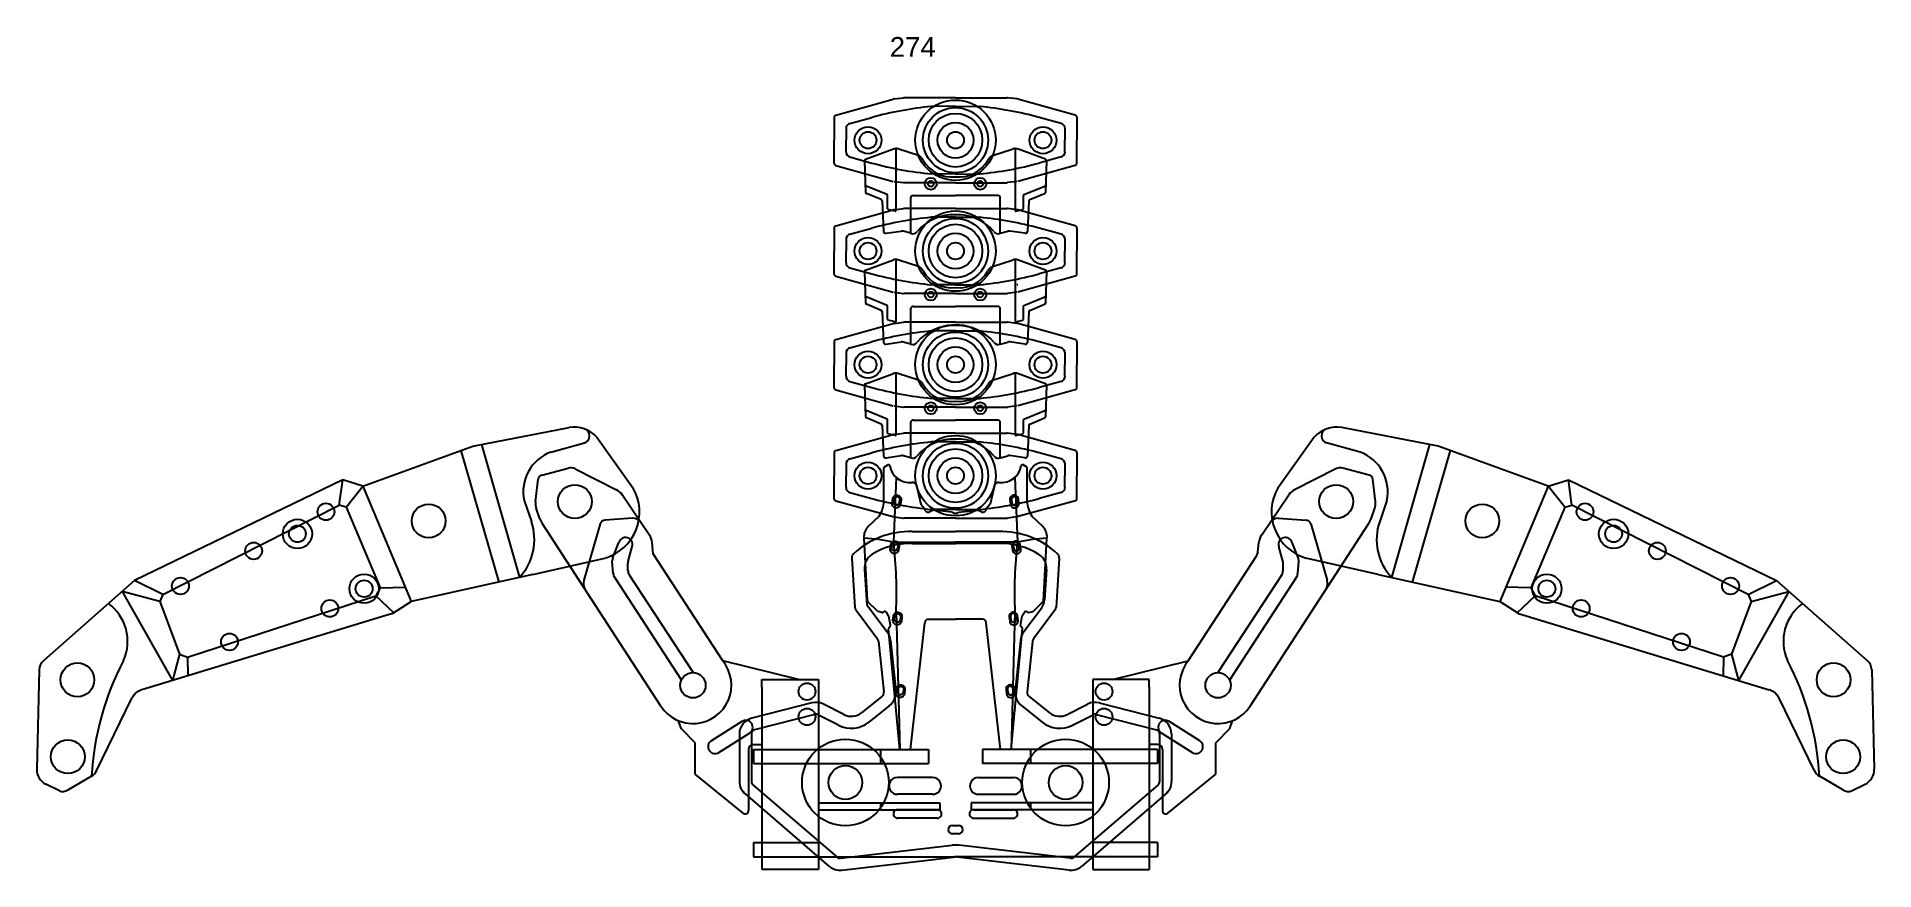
# Model space of a CAD drawing. Header units: inches. Extents: x -326 to 326, y -91 to 205.
import ezdxf

# ---------------------------------------------------------------- set-up
doc = ezdxf.new("R2010")
doc.units = ezdxf.units.IN
doc.header["$MEASUREMENT"] = 0
doc.layers.add('Addition', color=2, linetype='Continuous')
doc.styles.get("Standard").update_dxf_attribs({"font": 'ARIAL.TTF'})

msp = doc.modelspace()

# ---------------------------------------------------------------- linework, layer by layer
for p, q in [((-32.19, 161.89), (-22.24, 165.56)), ((-21.46, 165.71), (-21.46, 143.68)), ((-13.08, 163.08), (-20.68, 165.59)), ((12.59, 163.08), (20.19, 165.59)), ((20.97, 165.71), (20.97, 143.68)), ((31.71, 161.89), (21.75, 165.56)), ((-32.52, 161.41), (-32.14, 150.15)), ((32.04, 161.41), (31.66, 150.15)), ((-24.55, 149.37), (-31.97, 152.41)), ((24.07, 149.37), (31.48, 152.41)), ((-26.61, 147.61), (-31.9, 149.76)), ((-26.27, 147.15), (-25.76, 136.22)), ((-24.35, 144.33), (-24.35, 149.08)), ((-21.67, 143.52), (-24.18, 144.12)), ((-16.16, 135.64), (-16.16, 148.15)), ((-15.33, 149.01), (-0.24, 149.01)), ((14.84, 149.01), (-0.24, 149.01)), ((15.67, 135.64), (15.67, 148.15)), ((21.18, 143.52), (23.69, 144.12)), ((23.86, 144.33), (23.86, 149.08)), ((25.79, 147.15), (25.28, 136.22)), ((26.12, 147.61), (31.41, 149.76)), ((-24.9, 135.63), (-19.54, 136.37)), ((-16.16, 135.64), (-18.78, 136.34)), ((15.67, 135.64), (18.29, 136.34)), ((24.42, 135.63), (19.05, 136.37)), ((-32.19, 122.53), (-22.24, 126.21)), ((-21.46, 126.35), (-21.46, 104.32)), ((-13.08, 123.73), (-20.68, 126.24)), ((12.59, 123.73), (20.19, 126.24)), ((20.97, 126.35), (20.97, 104.32)), ((31.71, 122.53), (21.75, 126.21)), ((-32.52, 122.05), (-32.14, 110.79)), ((32.04, 122.05), (31.66, 110.79)), ((-24.55, 110.01), (-31.97, 113.05)), ((24.07, 110.01), (31.48, 113.05)), ((-26.61, 108.25), (-31.9, 110.4)), ((-26.27, 107.79), (-25.76, 96.87)), ((-24.35, 104.97), (-24.35, 109.72)), ((-21.67, 104.16), (-24.18, 104.76)), ((-16.16, 96.29), (-16.16, 108.79)), ((-15.33, 109.65), (-0.24, 109.65)), ((14.84, 109.65), (-0.24, 109.65)), ((15.67, 96.29), (15.67, 108.79)), ((21.18, 104.16), (23.69, 104.76)), ((23.86, 104.97), (23.86, 109.72)), ((25.79, 107.79), (25.28, 96.87)), ((26.12, 108.25), (31.41, 110.4)), ((-24.9, 96.27), (-19.54, 97.02)), ((-16.16, 96.29), (-18.78, 96.99)), ((15.67, 96.29), (18.29, 96.99)), ((24.42, 96.27), (19.05, 97.02)), ((-32.19, 82.17), (-22.24, 85.85)), ((-21.46, 85.99), (-21.46, 63.96)), ((-13.08, 83.37), (-20.68, 85.88)), ((12.59, 83.37), (20.19, 85.88)), ((20.97, 85.99), (20.97, 63.96)), ((31.71, 82.17), (21.75, 85.85)), ((-32.52, 81.69), (-32.14, 70.43)), ((32.04, 81.69), (31.66, 70.43)), ((-24.55, 69.65), (-31.97, 72.69)), ((24.07, 69.65), (31.48, 72.69)), ((-26.61, 67.89), (-31.9, 70.04)), ((-26.27, 67.43), (-25.76, 56.51)), ((-24.35, 64.62), (-24.35, 69.36)), ((-16.16, 55.93), (-16.16, 68.43)), ((-15.33, 69.29), (-0.24, 69.29)), ((14.84, 69.29), (-0.24, 69.29)), ((15.67, 55.93), (15.67, 68.43)), ((23.86, 64.62), (23.86, 69.36)), ((25.79, 67.43), (25.28, 56.51)), ((26.12, 67.89), (31.41, 70.04)), ((-21.67, 63.8), (-24.18, 64.4)), ((21.18, 63.8), (23.69, 64.4)), ((-147.17, 49.76), (-137.82, 52.24)), ((-25.67, 40.51), (-25.67, 52.34)), ((-25.44, 52.73), (-24.29, 53.4)), ((-24.9, 55.91), (-19.54, 56.66)), ((-16.16, 55.93), (-18.78, 56.63)), ((15.67, 55.93), (18.29, 56.63)), ((24.42, 55.91), (19.05, 56.66)), ((24.96, 52.73), (23.8, 53.4)), ((25.19, 40.51), (25.19, 52.34)), ((146.68, 49.76), (137.34, 52.24)), ((-149.34, 40.28), (-148.42, 48.26)), ((-135.23, 51.98), (-120.59, 44.52)), ((-21.33, 48.92), (-22.23, 25.93)), ((-14.24, 46.52), (-12.61, 39.46)), ((13.76, 46.52), (12.12, 39.46)), ((20.84, 48.92), (21.75, 25.93)), ((134.74, 51.98), (120.1, 44.52)), ((148.86, 40.28), (147.93, 48.26)), ((-108.96, 28.57), (-118.56, 42.75)), ((-12.61, 39.46), (-11.24, 37.88)), ((12.12, 39.46), (10.76, 37.88)), ((108.47, 28.57), (118.07, 42.75)), ((-147.8, 34.24), (-149.11, 37.97)), ((-114.75, 34.41), (-124.78, 33.77)), ((-31.24, 31.49), (-27.32, 35.18)), ((-1.37, 36.57), (-7.92, 37.26)), ((0.88, 36.57), (7.43, 37.26)), ((30.76, 31.49), (26.83, 35.18)), ((114.27, 34.41), (124.29, 33.77)), ((147.32, 34.24), (148.63, 37.97)), ((-104.87, -32.32), (-146.89, 32.38)), ((-126.36, 32.45), (-132.19, 12.4)), ((-31.52, 5.17), (-32.72, 27.39)), ((31.02, 4.94), (32.23, 27.39)), ((104.38, -32.32), (146.4, 32.38)), ((125.87, 32.45), (131.7, 12.4)), ((-121.89, 20.47), (-119.78, 25.77)), ((-116.49, 19.22), (-115.02, 24.42)), ((-107.58, 21.81), (-107.95, 25.8)), ((-82.85, -16.27), (-107.58, 21.81)), ((-22.23, 25.93), (-0.24, 25.93)), ((21.75, 25.93), (-0.24, 25.93)), ((82.36, -16.27), (106.69, 21.19)), ((107.16, 22.55), (107.47, 25.8)), ((116.01, 19.22), (114.54, 24.42)), ((121.4, 20.47), (119.29, 25.77)), ((-121.78, 14.85), (-122.1, 19.15)), ((-121.31, 13.44), (-97.58, -23.1)), ((-116.56, 15.92), (-116.6, 18.35)), ((-116.07, 14.33), (-93.43, -20.41)), ((115.59, 14.33), (92.95, -20.41)), ((120.82, 13.44), (97.09, -23.1)), ((116.07, 15.92), (116.12, 18.35)), ((121.3, 14.85), (121.61, 19.15)), ((-27.95, 1.46), (-31.35, 4.79)), ((-26.37, 1), (-27.68, 1.31)), ((-25.56, 1.28), (-25.96, 1.06)), ((-23.99, -0.18), (-24.8, 1.08)), ((-21.33, 1.2), (-19.97, -47.67)), ((20.84, 1.2), (19.48, -47.67)), ((23.45, -0.28), (24.6, 1.54)), ((24.6, 1.54), (25.67, 0.95)), ((25.67, 0.95), (27.35, 1.34)), ((27.35, 1.34), (31.02, 4.94)), ((-19.97, -47.67), (-23.98, -4.91)), ((-23.33, -3.5), (-23.91, -0.38)), ((-23.86, -4.5), (-23.44, -3.95)), ((-16.21, -47.67), (-11.14, -2.72)), ((-9.94, -1.4), (-0.24, -1.4)), ((9.45, -1.4), (-0.24, -1.4)), ((15.73, -47.67), (10.65, -2.72)), ((19.48, -47.67), (23.51, -4.68)), ((22.8, -3.75), (23.45, -0.28)), ((23.51, -4.68), (22.8, -3.75)), ((-55.93, -22.88), (-82.85, -16.27)), ((55.45, -22.88), (82.36, -16.27)), ((-68.96, -25.55), (-68.96, -22.88)), ((-68.96, -22.88), (-48.94, -22.88)), ((-68.96, -25.55), (-68.96, -90.28)), ((-48.94, -22.88), (-48.94, -25.55)), ((-48.94, -25.55), (-48.94, -90.28)), ((68.47, -22.88), (48.46, -22.88)), ((48.46, -22.88), (48.46, -25.55)), ((48.46, -25.55), (48.46, -90.28)), ((68.47, -25.55), (68.47, -22.88)), ((68.47, -25.55), (68.47, -90.28)), ((-97.69, -40.28), (-98.55, -37.51)), ((-86.95, -44.62), (-76.02, -37.7)), ((86.46, -44.62), (75.53, -37.7)), ((97.2, -40.28), (98.06, -37.51)), ((-92.69, -45.28), (-97.69, -40.28)), ((-92.69, -56.41), (-92.69, -45.28)), ((-84.3, -48.79), (-73.37, -41.87)), ((83.82, -48.79), (72.89, -41.87)), ((92.2, -45.28), (97.2, -40.28)), ((92.2, -56.41), (92.2, -45.28)), ((-73.71, -47.67), (-73.71, -69.39)), ((-71.93, -45.88), (-68.96, -45.88)), ((-71.93, -47.67), (-9.81, -47.67)), ((-71.93, -47.67), (-71.93, -52.73)), ((-68.96, -47.67), (-68.96, -47.67)), ((-26.9, -47.67), (-26.9, -52.73)), ((-9.81, -47.67), (-9.81, -52.73)), ((71.44, -47.67), (9.33, -47.67)), ((9.33, -47.67), (9.33, -52.73)), ((26.42, -47.67), (26.41, -52.73)), ((71.44, -45.88), (68.47, -45.88)), ((68.47, -47.67), (68.47, -47.67)), ((71.44, -47.67), (71.44, -52.73)), ((73.23, -47.67), (73.23, -69.39)), ((-75.65, -70.31), (-92.69, -56.41)), ((-71.93, -52.73), (-9.81, -52.73)), ((-8.37, -57.62), (-20.85, -57.62)), ((7.88, -57.62), (20.36, -57.62)), ((71.44, -52.73), (9.33, -52.73)), ((75.17, -70.31), (92.2, -56.41)), ((-8.48, -63.62), (-20.85, -63.62)), ((7.99, -63.62), (20.36, -63.62)), ((-48.94, -66.66), (-5.84, -66.66)), ((-48.94, -69.11), (-5.84, -69.11)), ((-26.88, -66.66), (-26.88, -69.08)), ((-20.85, -69.11), (-6.65, -69.11)), ((-20.85, -69.11), (-6.65, -69.11)), ((-6.65, -69.11), (-20.85, -69.11)), ((-5.84, -66.66), (-5.84, -69.11)), ((5.36, -66.66), (5.36, -69.11)), ((48.46, -66.66), (5.36, -66.66)), ((48.46, -69.11), (5.36, -69.11)), ((20.36, -69.11), (6.17, -69.11)), ((6.17, -69.11), (20.36, -69.11)), ((26.4, -66.66), (26.39, -69.08)), ((-6.7, -72.11), (-20.81, -72.11)), ((-1.34, -74.67), (0.86, -74.67)), ((0.86, -77.67), (-1.34, -77.67)), ((6.21, -72.11), (20.32, -72.11)), ((-71.93, -80.78), (-71.93, -85.83)), ((-71.93, -80.78), (-48.94, -80.78)), ((71.44, -80.78), (48.46, -80.78)), ((71.44, -80.78), (71.44, -85.83)), ((-71.93, -85.83), (-0.24, -85.83)), ((-48.94, -90.28), (-68.96, -90.28)), ((71.44, -85.83), (-0.24, -85.83)), ((48.46, -90.28), (68.47, -90.28))]:
    msp.add_line(p, q)
for centre, radius in [((-0.24, 168.68), 11.58), ((-0.24, 168.68), 11.58), ((-0.24, 168.68), 9.52), ((-0.24, 168.68), 9.52), ((-31.3, 168.68), 3), ((-0.24, 168.68), 6.35), ((-0.24, 168.68), 6.35), ((-0.24, 168.68), 3), ((30.81, 168.68), 3), ((-9.03, 153.21), 2.12), ((-9.03, 153.21), 1), ((8.54, 153.21), 2.12), ((8.54, 153.21), 1), ((-0.24, 129.32), 11.58), ((-0.24, 129.32), 11.58), ((-0.24, 129.32), 9.52), ((-0.24, 129.32), 9.52), ((-31.3, 129.32), 3), ((-0.24, 129.32), 6.35), ((-0.24, 129.32), 6.35), ((-0.24, 129.32), 3), ((30.81, 129.32), 3), ((-9.03, 113.86), 2.12), ((-9.03, 113.86), 1), ((8.54, 113.86), 2.12), ((8.54, 113.86), 1), ((-0.24, 88.96), 11.58), ((-0.24, 88.96), 11.58), ((-0.24, 88.96), 9.52), ((-0.24, 88.96), 9.52), ((-31.3, 88.96), 3), ((-0.24, 88.96), 6.35), ((-0.24, 88.96), 6.35), ((-0.24, 88.96), 3), ((30.81, 88.96), 3), ((-9.03, 73.5), 2.12), ((-9.03, 73.5), 1), ((8.54, 73.5), 2.12), ((8.54, 73.5), 1), ((-0.24, 49.54), 11.58), ((-0.24, 49.54), 11.58), ((-0.24, 49.54), 9.52), ((-0.24, 49.54), 9.52), ((-31.3, 49.53), 3), ((-0.24, 49.54), 6.35), ((-0.24, 49.54), 6.35), ((-0.24, 49.54), 3), ((30.81, 49.53), 3), ((-93.46, -24.91), 4.5), ((-52.97, -27.13), 3), ((52.49, -27.13), 3), ((92.97, -24.91), 4.5), ((-52.97, -36.11), 3), ((52.49, -36.11), 3), ((-39.33, -59.41), 6), ((38.85, -59.41), 6)]:
    msp.add_circle(centre, radius)
for centre, radius, start, end in [((-21.42, 163.3), 2.41, 72.24832, 110.6278), ((20.93, 163.3), 2.41, 69.3722, 107.75168), ((-31.99, 161.4), 0.53, 108.08633, 179.09637), ((-15.01, 159.94), 3.69, 27.26689, 58.30383), ((-1.61, 167.16), 11.54, 208.61256, 276.78901), ((1.12, 167.16), 11.54, 263.21099, 331.38744), ((14.53, 159.94), 3.69, 121.69617, 152.73311), ((31.51, 161.4), 0.53, 0.90363, 71.91367), ((-31.79, 152.81), 0.441, 181.03745, 246.00051), ((-31.73, 150.13), 0.407, 178.15553, 249.09129), ((31.25, 150.13), 0.407, 290.90871, 1.84447), ((31.3, 152.81), 0.441, 293.99949, 358.96255), ((-26.82, 147.1), 0.546, 0.86295, 67.99687), ((-24.68, 149.06), 0.339, 3.19608, 68.12788), ((-24.12, 144.33), 0.221, 177.53361, 256.47393), ((-21.63, 143.68), 0.17, 256.12363, 2.08029), ((-15.28, 148.12), 0.883, 86.81283, 181.47587), ((14.79, 148.12), 0.883, 358.52413, 93.18717), ((21.14, 143.68), 0.17, 177.91971, 283.87637), ((23.64, 144.33), 0.221, 283.52607, 2.46639), ((24.2, 149.06), 0.339, 111.87212, 176.80392), ((26.33, 147.1), 0.546, 112.00313, 179.13705), ((-0.85, 125.05), 17.19, 87.9918, 139.12769), ((0.36, 125.05), 17.19, 40.87231, 92.0082), ((-25, 136.4), 0.78, 193.16441, 278.50089), ((-19.34, 132.19), 4.19, 82.27365, 92.67161), ((-15.35, 137.18), 1.74, 242.15036, 329.65206), ((14.86, 137.18), 1.74, 210.34794, 297.84964), ((18.85, 132.19), 4.19, 87.32839, 97.72635), ((24.52, 136.4), 0.78, 261.49911, 346.83559), ((-21.42, 123.94), 2.41, 72.24832, 110.6278), ((20.93, 123.94), 2.41, 69.3722, 107.75168), ((-31.99, 122.04), 0.53, 108.08633, 179.09637), ((-15.01, 120.59), 3.69, 27.26689, 58.30383), ((-1.61, 127.8), 11.54, 208.61256, 276.78901), ((1.12, 127.8), 11.54, 263.21099, 331.38744), ((14.53, 120.59), 3.69, 121.69617, 152.73311), ((31.51, 122.04), 0.53, 0.90363, 71.91367), ((-31.79, 113.46), 0.441, 181.03745, 246.00051), ((31.3, 113.46), 0.441, 293.99949, 358.96255), ((-31.73, 110.78), 0.407, 178.15553, 249.09129), ((-26.82, 107.75), 0.546, 0.86295, 67.99687), ((-24.68, 109.7), 0.339, 3.19608, 68.12788), ((-24.12, 104.98), 0.221, 177.53361, 256.47393), ((-15.28, 108.77), 0.883, 86.81283, 181.47587), ((14.79, 108.77), 0.883, 358.52413, 93.18717), ((23.64, 104.98), 0.221, 283.52607, 2.46639), ((24.2, 109.7), 0.339, 111.87212, 176.80392), ((26.33, 107.75), 0.546, 112.00313, 179.13705), ((31.25, 110.78), 0.407, 290.90871, 1.84447), ((-21.63, 104.33), 0.17, 256.12363, 2.08029), ((-0.85, 85.69), 17.19, 87.9918, 139.12769), ((0.36, 85.69), 17.19, 40.87231, 92.0082), ((21.14, 104.33), 0.17, 177.91971, 283.87637), ((-25, 97.04), 0.78, 193.16441, 278.50089), ((-19.34, 92.84), 4.19, 82.27365, 92.67161), ((-15.35, 97.82), 1.74, 242.15036, 329.65206), ((14.86, 97.82), 1.74, 210.34794, 297.84964), ((18.85, 92.84), 4.19, 87.32839, 97.72635), ((24.52, 97.04), 0.78, 261.49911, 346.83559), ((-21.42, 83.58), 2.41, 72.24832, 110.6278), ((20.93, 83.58), 2.41, 69.3722, 107.75168), ((-31.99, 81.68), 0.53, 108.08633, 179.09637), ((-15.01, 80.23), 3.69, 27.26689, 58.30383), ((-1.61, 87.44), 11.54, 208.61256, 276.78901), ((1.12, 87.44), 11.54, 263.21099, 331.38744), ((14.53, 80.23), 3.69, 121.69617, 152.73311), ((31.51, 81.68), 0.53, 0.90363, 71.91367), ((-31.79, 73.1), 0.441, 181.03745, 246.00051), ((31.3, 73.1), 0.441, 293.99949, 358.96255), ((-31.73, 70.42), 0.407, 178.15553, 249.09129), ((-26.82, 67.39), 0.546, 0.86295, 67.99687), ((-24.68, 69.34), 0.339, 3.19608, 68.12788), ((-15.28, 68.41), 0.883, 86.81283, 181.47587), ((14.79, 68.41), 0.883, 358.52413, 93.18717), ((24.2, 69.34), 0.339, 111.87212, 176.80392), ((26.33, 67.39), 0.546, 112.00313, 179.13705), ((31.25, 70.42), 0.407, 290.90871, 1.84447), ((-24.12, 64.62), 0.221, 177.53361, 256.47393), ((-21.63, 63.97), 0.17, 256.12363, 2.08029), ((-0.85, 45.33), 17.19, 87.9918, 139.12769), ((0.36, 45.33), 17.19, 40.87231, 92.0082), ((21.14, 63.97), 0.17, 177.91971, 283.87637), ((23.64, 64.62), 0.221, 283.52607, 2.46639), ((-136.98, 47.65), 4.66, 67.93915, 100.38766), ((-25, 56.68), 0.78, 193.16441, 278.50089), ((-25.19, 52.32), 0.482, 121.554, 182.51733), ((-24.09, 52.93), 0.505, 13.78865, 112.49389), ((-16.58, 54.22), 7.11, 189.42513, 277.32423), ((-19.34, 52.48), 4.19, 82.27365, 92.67161), ((-15.35, 57.46), 1.74, 242.15036, 329.65206), ((14.86, 57.46), 1.74, 210.34794, 297.84964), ((16.1, 54.22), 7.11, 262.67577, 350.57487), ((18.85, 52.48), 4.19, 87.32839, 97.72635), ((23.61, 52.93), 0.505, 67.50611, 166.21135), ((24.52, 56.68), 0.78, 261.49911, 346.83559), ((24.71, 52.32), 0.482, 357.48267, 58.446), ((136.5, 47.65), 4.66, 79.61234, 112.06085), ((-146.72, 48.11), 1.71, 105.25302, 174.84672), ((-15.51, 45.6), 1.56, 35.61604, 95.96616), ((15.03, 45.6), 1.56, 84.03384, 144.38396), ((146.23, 48.11), 1.71, 5.15328, 74.74698), ((-144.4, 39.61), 4.99, 172.29431, 199.20994), ((-123.7, 38.91), 6.42, 36.73016, 60.95628), ((-35.46, 40.61), 9.79, 326.31519, 359.4392), ((34.98, 40.61), 9.79, 180.5608, 213.68481), ((123.22, 38.91), 6.42, 119.04372, 143.26984), ((143.91, 39.61), 4.99, 340.79006, 7.70569), ((-139.45, 37.19), 8.86, 199.40183, 213.15099), ((-124.57, 31.91), 1.86, 90.97174, 164.26664), ((-114.64, 31.13), 3.28, 37.51871, 95.42002), ((-9.9, 37.93), 1.35, 181.95302, 290.14107), ((-5.39, 28.58), 9.05, 106.26975, 116.57785), ((-0.25, 37.97), 1.8, 231.56138, 270.06827), ((-0.24, 37.97), 1.8, 269.93173, 308.43862), ((4.9, 28.58), 9.05, 63.42215, 73.73025), ((9.41, 37.93), 1.35, 249.85893, 358.04698), ((114.16, 31.13), 3.28, 84.57998, 142.48129), ((124.09, 31.91), 1.86, 15.73336, 89.02826), ((138.96, 37.19), 8.86, 326.84901, 340.59817), ((-117.4, 25.1), 2.47, 344.24103, 164.24103), ((-113.12, 25.49), 5.18, 3.46727, 36.43953), ((-27.72, 27.9), 5.03, 134.55795, 185.84733), ((-38.55, -53.03), 80.63, 78.32603, 85.85419), ((38.06, -53.03), 80.63, 94.14581, 101.67397), ((27.23, 27.9), 5.03, 354.15267, 45.44205), ((112.64, 25.49), 5.18, 143.56047, 176.53273), ((116.91, 25.1), 2.47, 15.75897, 195.75897), ((-119.1, 19.36), 3, 158.2561, 184.15601), ((-178.67, 7.81), 157.49, 357.59464, 6.60753), ((178.19, 7.81), 157.49, 173.39247, 182.40536), ((104.18, 22.83), 3, 326.99493, 354.66612), ((118.62, 19.36), 3, 355.84399, 21.7439), ((-118.79, 15.07), 3, 184.15601, 213.00103), ((-113.6, 18.4), 3, 164.24103, 181.03282), ((-113.56, 15.97), 3, 181.03282, 213.09047), ((113.07, 15.97), 3, 326.90953, 358.96718), ((113.12, 18.4), 3, 358.96718, 15.75897), ((118.3, 15.07), 3, 326.99897, 355.84399), ((-128.29, 11.22), 4.07, 163.17943, 212.67382), ((127.81, 11.22), 4.07, 327.32618, 16.82057), ((-30.94, 5.2), 0.578, 183.08578, 225.57912), ((-27.55, 1.87), 0.578, 225.57912, 256.79495), ((-26.24, 1.56), 0.578, 256.79495, 298.8319), ((-25.28, 0.77), 0.578, 32.43952, 118.8319), ((-24.48, -0.49), 0.578, 10.56438, 32.43952), ((-23.4, -4.85), 0.578, 142.64083, 185.35456), ((-23.9, -3.6), 0.578, 322.64083, 10.56438), ((-9.77, -2.76), 1.37, 96.90624, 178.53453), ((9.29, -2.76), 1.37, 1.46547, 83.09376), ((-93.45, -24.86), 13.64, 213.15923, 39.02716), ((92.96, -24.86), 13.64, 140.97284, 326.84077), ((-74.7, -39.79), 2.47, 302.33916, 122.33916), ((74.21, -39.79), 2.47, 57.66084, 237.66084), ((-85.63, -46.71), 2.47, 122.33916, 302.33916), ((85.14, -46.71), 2.47, 237.66084, 57.66084), ((-71.93, -47.67), 1.79, 90, 180), ((71.44, -47.67), 1.79, 0, 90), ((-20.85, -60.62), 3, 90, 270.00925), ((-8.37, -60.62), 3, 267.91011, 90.03153), ((7.88, -60.62), 3, 89.96847, 272.08989), ((20.36, -60.62), 3, 269.99075, 90), ((-74.91, -69.38), 1.19, 230.26659, 0.75938), ((-20.81, -70.61), 1.5, 89.75378, 270.00013), ((-6.69, -70.61), 1.5, 269.62924, 90.24622), ((6.2, -70.61), 1.5, 89.75378, 270.37076), ((20.32, -70.61), 1.5, 269.99987, 90.24622), ((74.42, -69.38), 1.19, 179.24062, 309.73341), ((-1.34, -76.17), 1.5, 90, 270), ((0.86, -76.17), 1.5, 270, 90)]:
    msp.add_arc(centre, radius, start, end)
at = {"layer": 'Addition'}
for p, q in [((-42.79, 177.63), (-22.35, 183.28)), ((-22.07, 183.34), (-18.73, 183.74)), ((-0.24, 183.75), (-18.5, 183.75)), ((-0.24, 183.75), (-0.24, 183.75)), ((-0.24, 183.75), (18.02, 183.75)), ((21.58, 183.34), (18.25, 183.74)), ((42.3, 177.63), (21.87, 183.29)), ((-43.36, 176.88), (-43.36, 168.68)), ((-37.71, 174.64), (-29.98, 176.78)), ((-0.24, 180.74), (-8.77, 180.65)), ((-0.24, 180.74), (8.28, 180.65)), ((37.22, 174.64), (29.49, 176.78)), ((42.87, 176.89), (42.87, 168.68)), ((-39.12, 172.78), (-39.12, 168.68)), ((38.63, 172.78), (38.63, 168.68)), ((-43.36, 160.47), (-43.36, 168.68)), ((-39.12, 164.58), (-39.12, 168.68)), ((38.63, 164.58), (38.63, 168.68)), ((42.87, 160.47), (42.87, 168.68)), ((-42.79, 159.73), (-22.35, 154.07)), ((-37.71, 162.72), (-29.98, 160.58)), ((-0.24, 156.62), (-8.77, 156.7)), ((-0.24, 156.62), (8.28, 156.7)), ((42.3, 159.73), (21.87, 154.07)), ((37.22, 162.72), (29.49, 160.58)), ((-22.07, 154.02), (-18.73, 153.62)), ((-0.24, 153.6), (-18.5, 153.6)), ((-0.24, 153.6), (18.02, 153.6)), ((21.58, 154.02), (18.25, 153.62)), ((-42.79, 138.27), (-22.35, 143.93)), ((-22.07, 143.98), (-18.73, 144.38)), ((-0.24, 144.4), (-18.5, 144.4)), ((-0.24, 144.4), (-0.24, 144.4)), ((-0.24, 144.4), (18.02, 144.4)), ((21.58, 143.99), (18.25, 144.38)), ((42.3, 138.27), (21.87, 143.93)), ((-43.36, 137.53), (-43.36, 129.32)), ((-37.71, 135.28), (-29.98, 137.42)), ((-0.24, 141.38), (-8.77, 141.3)), ((-0.24, 141.38), (8.28, 141.3)), ((37.22, 135.28), (29.49, 137.42)), ((42.87, 137.53), (42.87, 129.32)), ((-39.12, 133.43), (-39.12, 129.32)), ((38.63, 133.43), (38.63, 129.32)), ((-43.36, 121.12), (-43.36, 129.32)), ((-39.12, 125.22), (-39.12, 129.32)), ((38.63, 125.22), (38.63, 129.32)), ((42.87, 121.12), (42.87, 129.32)), ((-42.79, 120.37), (-22.35, 114.72)), ((-37.71, 123.36), (-29.98, 121.22)), ((42.3, 120.37), (21.87, 114.72)), ((37.22, 123.36), (29.49, 121.22)), ((-22.07, 114.66), (-18.73, 114.26)), ((-0.24, 114.25), (-18.5, 114.25)), ((-0.24, 117.26), (-8.77, 117.35)), ((-0.24, 117.26), (8.28, 117.35)), ((-0.24, 114.25), (18.02, 114.25)), ((21.58, 114.66), (18.25, 114.26)), ((-42.79, 97.91), (-22.35, 103.57)), ((-22.07, 103.63), (-18.73, 104.02)), ((-0.24, 104.04), (-18.5, 104.04)), ((-0.24, 101.02), (-8.77, 100.94)), ((-0.24, 104.04), (-0.24, 104.04)), ((-0.24, 104.04), (18.02, 104.04)), ((-0.24, 101.02), (8.28, 100.94)), ((21.58, 103.63), (18.25, 104.03)), ((42.3, 97.91), (21.87, 103.57)), ((-43.36, 97.17), (-43.36, 88.96)), ((-39.12, 93.07), (-39.12, 88.96)), ((-37.71, 94.92), (-29.98, 97.06)), ((37.22, 94.92), (29.49, 97.06)), ((38.63, 93.07), (38.63, 88.96)), ((42.87, 97.17), (42.87, 88.96)), ((-43.36, 80.76), (-43.36, 88.96)), ((-39.12, 84.86), (-39.12, 88.96)), ((38.63, 84.86), (38.63, 88.96)), ((42.87, 80.76), (42.87, 88.96)), ((-42.79, 80.01), (-22.35, 74.36)), ((-37.71, 83), (-29.98, 80.86)), ((42.3, 80.01), (21.87, 74.36)), ((37.22, 83), (29.49, 80.86)), ((-22.07, 74.3), (-18.73, 73.9)), ((-0.24, 73.89), (-18.5, 73.89)), ((-0.24, 76.9), (-8.77, 76.99)), ((-0.24, 76.9), (8.28, 76.99)), ((-0.24, 73.89), (18.02, 73.89)), ((21.58, 74.3), (18.25, 73.9)), ((-171.62, 60.02), (-137.39, 66.6)), ((171.13, 60.02), (136.91, 66.6)), ((-210.67, 45.82), (-171.62, 60.02)), ((-168.52, 60.56), (-155.08, 13.37)), ((-166.42, 61.02), (-166.42, 61.02)), ((-143.92, 57.94), (-131.97, 61.18)), ((-127.6, 63.21), (-114.7, 45.13)), ((-42.79, 58.48), (-22.35, 64.14)), ((-22.07, 64.2), (-18.73, 64.6)), ((-0.24, 64.61), (-18.5, 64.61)), ((-0.24, 61.59), (-8.77, 61.51)), ((-0.24, 64.61), (18.02, 64.61)), ((-0.24, 64.61), (-0.24, 64.61)), ((-0.24, 61.59), (8.28, 61.51)), ((21.58, 64.2), (18.25, 64.6)), ((42.3, 58.48), (21.87, 64.14)), ((127.12, 63.21), (114.21, 45.13)), ((143.43, 57.94), (131.49, 61.18)), ((168.04, 60.56), (154.59, 13.37)), ((165.93, 61.02), (165.93, 61.02)), ((210.19, 45.82), (171.13, 60.02)), ((-175.93, 58.45), (-162.4, 11.76)), ((-43.36, 57.74), (-43.36, 49.53)), ((-39.12, 53.64), (-39.12, 49.53)), ((-37.71, 55.49), (-29.98, 57.63)), ((37.22, 55.49), (29.49, 57.63)), ((38.63, 53.64), (38.63, 49.54)), ((42.87, 57.74), (42.87, 49.54)), ((175.44, 58.45), (161.91, 11.76)), ((-217.83, 48.11), (-291.7, 12.34)), ((-219.02, 39.12), (-217.83, 48.11)), ((-210.67, 45.82), (-217.83, 48.11)), ((-216.61, 38.34), (-210.67, 45.82)), ((-210.67, 45.82), (-193.46, 4.9)), ((-43.36, 41.33), (-43.36, 49.53)), ((-39.12, 45.43), (-39.12, 49.53)), ((38.63, 45.43), (38.63, 49.54)), ((42.87, 41.33), (42.87, 49.54)), ((210.19, 45.82), (192.98, 4.9)), ((210.19, 45.82), (217.35, 48.11)), ((216.12, 38.34), (210.19, 45.82)), ((217.35, 48.11), (291.21, 12.34)), ((218.54, 39.12), (217.35, 48.11)), ((-153.41, 40.7), (-150.84, 33.32)), ((-42.79, 40.59), (-22.07, 34.87)), ((-37.71, 43.58), (-29.98, 41.44)), ((42.31, 40.59), (21.58, 34.87)), ((37.22, 43.58), (29.49, 41.44)), ((152.92, 40.7), (150.36, 33.32)), ((-281.71, 7.36), (-219.02, 39.12)), ((-216.61, 38.34), (-219.02, 39.12)), ((-216.61, 38.34), (-204.47, 9.73)), ((-22.07, 34.87), (-18.73, 34.47)), ((-0.24, 34.46), (-18.5, 34.46)), ((-0.24, 37.48), (-8.77, 37.56)), ((-0.24, 37.48), (8.28, 37.56)), ((-0.24, 34.46), (18.02, 34.46)), ((21.58, 34.87), (18.25, 34.47)), ((216.12, 38.34), (203.98, 9.73)), ((216.12, 38.34), (218.54, 39.12)), ((281.23, 7.36), (218.54, 39.12)), ((-15.57, 29.68), (-0.24, 29.68)), ((15.09, 29.68), (-0.24, 29.68)), ((-150.31, 14.42), (-124.69, 20.27)), ((-37.09, 20.28), (-35.95, 2.77)), ((-15.57, 25.44), (-0.24, 25.44)), ((15.09, 25.44), (-0.24, 25.44)), ((36.61, 20.28), (35.47, 2.77)), ((149.83, 14.42), (124.2, 20.27)), ((-150.31, 14.42), (-193.46, 4.9)), ((-32.59, 16.27), (-31.77, 3.73)), ((32.1, 16.27), (31.39, 5.45)), ((149.83, 14.42), (192.98, 4.9)), ((-291.7, 12.34), (-323.98, -16.13)), ((-282.75, 4.83), (-296.1, 8.46)), ((-296.1, 8.46), (-278.21, -23.16)), ((-281.71, 7.36), (-291.7, 12.34)), ((-281.71, 7.36), (-282.75, 4.83)), ((-272.92, -14.89), (-206.1, 6.83)), ((-204.47, 9.73), (-206.1, 6.83)), ((-199.6, 0.75), (-206.1, 6.83)), ((-204.47, 9.73), (-195.56, 9.89)), ((203.98, 9.73), (195.08, 9.89)), ((199.11, 0.75), (205.61, 6.83)), ((203.98, 9.73), (205.61, 6.83)), ((272.43, -14.89), (205.61, 6.83)), ((295.62, 8.46), (277.72, -23.16)), ((281.23, 7.36), (291.21, 12.34)), ((281.23, 7.36), (282.27, 4.83)), ((282.27, 4.83), (295.62, 8.46)), ((291.21, 12.34), (323.5, -16.13)), ((-200.12, 0.59), (-289.15, -26.47)), ((-282.75, 4.83), (-275.75, -13.88)), ((-200.12, 0.59), (-193.46, 4.9)), ((-35.57, 1.74), (-27.92, -8.43)), ((-31.77, 3.73), (-24.53, -5.88)), ((30.25, 2.36), (24.04, -5.88)), ((35.08, 1.74), (27.43, -8.43)), ((199.64, 0.59), (192.98, 4.9)), ((199.64, 0.59), (288.66, -26.47)), ((282.27, 4.83), (275.26, -13.88)), ((-27.54, -9.39), (-25.68, -27.21)), ((-23.33, -8.95), (-21.46, -26.77)), ((22.84, -8.95), (20.97, -26.77)), ((27.05, -9.39), (25.19, -27.21)), ((-325.56, -19.38), (-326.45, -54.71)), ((-275.75, -13.88), (-278.21, -23.16)), ((-275.75, -13.88), (-272.92, -14.89)), ((-272.92, -14.89), (-272.81, -21.52)), ((272.43, -14.89), (272.33, -21.52)), ((275.26, -13.88), (272.43, -14.89)), ((275.26, -13.88), (277.72, -23.16)), ((325.07, -19.38), (325.96, -54.71)), ((-305.22, -55.34), (-292.67, -29.48)), ((-51.21, -31.13), (-72.61, -36.59)), ((-39.85, -35.29), (-47.16, -31.58)), ((-26.39, -28.92), (-33.64, -34.67)), ((-23.76, -32.24), (-31.01, -37.99)), ((23.27, -32.24), (30.52, -37.99)), ((25.91, -28.92), (33.16, -34.67)), ((39.37, -35.29), (46.67, -31.58)), ((50.72, -31.13), (72.12, -36.59)), ((304.74, -55.34), (292.19, -29.48)), ((-50.16, -35.23), (-71.56, -40.69)), ((-41.77, -39.07), (-49.08, -35.35)), ((41.29, -39.07), (48.59, -35.35)), ((49.67, -35.23), (71.07, -40.69)), ((-76.96, -42.19), (-76.96, -59.09)), ((-72.72, -42.19), (-72.72, -59.09)), ((72.24, -42.19), (72.24, -59.09)), ((76.47, -42.19), (76.47, -59.09)), ((-315.5, -62.1), (-306.87, -57.08)), ((315.02, -62.1), (306.38, -57.08)), ((-318.35, -62.41), (-323.2, -60.05)), ((-74.95, -63.47), (-45.04, -89.2)), ((-72.18, -60.26), (-42.27, -85.98)), ((71.7, -60.26), (41.79, -85.98)), ((74.46, -63.47), (44.55, -89.2)), ((317.86, -62.41), (322.72, -60.05)), ((-41.09, -86.35), (-1.41, -81.7)), ((40.6, -86.35), (0.92, -81.7)), ((-40.6, -90.55), (-0.91, -85.91)), ((40.11, -90.55), (0.43, -85.91))]:
    msp.add_line(p, q, dxfattribs=at)
for points in [[(-22.55, 41.3, -1), (-19.58, 40.9), (-19.78, 39.38, -1), (-22.76, 39.77)], [(-22.06, 41.23, -1), (-20.08, 40.97), (-20.21, 39.95, -1), (-22.19, 40.21)], [(22.07, 41.3, 1), (19.09, 40.9), (19.3, 39.38, 1), (22.27, 39.77)], [(21.57, 41.23, 1), (19.59, 40.97), (19.73, 39.95, 1), (21.71, 40.21)], [(-23.24, 25.03, -1), (-20.26, 24.63), (-20.47, 23.11, -1), (-23.44, 23.5)], [(22.75, 25.03, 1), (19.78, 24.63), (19.98, 23.11, 1), (22.95, 23.5)], [(-22.74, 24.96, -1), (-20.76, 24.7), (-20.89, 23.68, -1), (-22.88, 23.95)], [(22.26, 24.96, 1), (20.27, 24.7), (20.41, 23.68, 1), (22.39, 23.95)], [(-22.25, -0.24, -1), (-19.27, -0.64), (-19.47, -2.16, -1), (-22.45, -1.77)], [(-21.75, -0.31, -1), (-19.77, -0.57), (-19.9, -1.59, -1), (-21.89, -1.33)], [(21.76, -0.24, 1), (18.79, -0.64), (18.99, -2.16, 1), (21.96, -1.77)], [(21.26, -0.31, 1), (19.28, -0.57), (19.42, -1.59, 1), (21.4, -1.33)], [(-21.16, -26.05, -1), (-18.19, -26.45), (-18.39, -27.97, -1), (-21.37, -27.57)], [(-20.67, -26.12, -1), (-18.68, -26.38), (-18.82, -27.4, -1), (-20.8, -27.13)], [(20.68, -26.05, 1), (17.7, -26.45), (17.91, -27.97, 1), (20.88, -27.57)], [(20.18, -26.12, 1), (18.2, -26.38), (18.33, -27.4, 1), (20.32, -27.13)]]:
    msp.add_lwpolyline(points, format="xyb", close=True, dxfattribs=at)
for centre, radius in [((-0.24, 168.68), 14.27), ((-31.3, 168.68), 4.78), ((30.81, 168.68), 4.78), ((-0.24, 129.32), 14.27), ((-31.3, 129.32), 4.78), ((30.81, 129.32), 4.78), ((-0.24, 88.96), 14.27), ((-31.3, 88.96), 4.78), ((30.81, 88.96), 4.78), ((-0.24, 49.54), 14.27), ((-31.3, 49.53), 4.78), ((30.81, 49.53), 4.78), ((-135.39, 40.34), 6), ((134.9, 40.34), 6), ((-223.76, 36.72), 3), ((-187.3, 33.47), 6), ((186.81, 33.47), 6), ((223.27, 36.72), 3), ((-233.91, 28.87), 5.21), ((233.43, 28.87), 5.21), ((-233.91, 28.87), 3), ((233.43, 28.87), 3), ((-249.44, 22.82), 3), ((248.95, 22.82), 3), ((-275.45, 10.37), 3), ((-210.23, 9.4), 5.18), ((209.74, 9.4), 5.18), ((274.96, 10.37), 3), ((-210.23, 9.4), 3), ((209.74, 9.4), 3), ((-222.39, 2.39), 3), ((221.91, 2.39), 3), ((-258.02, -9.49), 3), ((257.53, -9.49), 3), ((-312.01, -22.97), 6), ((311.52, -22.97), 6), ((-315.42, -50.28), 6), ((-39.33, -59.41), 15.38), ((38.85, -59.41), 15.38), ((314.94, -50.28), 6)]:
    msp.add_circle(centre, radius, dxfattribs=at)
for centre, radius, start, end in [((-21.84, 181.43), 1.93, 96.83035, 105.4748), ((-18.5, 181.83), 1.93, 90, 96.83035), ((18.02, 181.83), 1.93, 83.17111, 90.00146), ((21.35, 181.43), 1.93, 74.52666, 83.17111), ((-42.59, 176.88), 0.77, 105.4748, 180.00036), ((3.23, 55.13), 126.1, 95.48907, 105.26741), ((-8.76, 179.88), 0.77, 90.56676, 95.48907), ((8.27, 179.88), 0.77, 84.51239, 89.4347), ((-3.71, 55.13), 126.1, 74.73405, 84.51239), ((42.1, 176.89), 0.77, 0.00109, 74.52666), ((-37.19, 172.78), 1.93, 105.4748, 180.00036), ((36.71, 172.78), 1.93, 0.00109, 74.52666), ((-37.19, 164.58), 1.93, 180.00036, 254.52593), ((36.71, 164.58), 1.93, 285.47553, 0.00109), ((-42.59, 160.47), 0.77, 180.00036, 254.52593), ((3.23, 282.23), 126.1, 254.73332, 264.51166), ((-3.72, 282.23), 126.1, 275.4898, 285.26814), ((42.1, 160.47), 0.77, 285.47553, 0.00109), ((-18.5, 155.53), 1.93, 263.17038, 270.00073), ((18.02, 155.53), 1.93, 270.00073, 276.83108), ((-21.84, 142.07), 1.93, 96.83035, 105.4748), ((-18.5, 142.47), 1.93, 90, 96.83035), ((18.02, 142.47), 1.93, 83.17111, 90.00146), ((21.35, 142.07), 1.93, 74.52666, 83.17111), ((-42.59, 137.53), 0.77, 105.4748, 180.00036), ((3.23, 15.77), 126.1, 95.48907, 105.26741), ((-8.76, 140.53), 0.77, 90.56676, 95.48907), ((8.27, 140.53), 0.77, 84.51239, 89.4347), ((-3.71, 15.77), 126.1, 74.73405, 84.51239), ((42.1, 137.53), 0.77, 0.00109, 74.52666), ((-37.19, 133.43), 1.93, 105.4748, 180.00036), ((36.71, 133.43), 1.93, 0.00109, 74.52666), ((-37.19, 125.22), 1.93, 180.00036, 254.52593), ((36.71, 125.22), 1.93, 285.47553, 0.00109), ((-42.59, 121.12), 0.77, 180.00036, 254.52593), ((3.23, 242.88), 126.1, 254.73332, 264.51166), ((-3.72, 242.88), 126.1, 275.4898, 285.26814), ((21.39, 119.13), 1.72, 276.3152, 285.99142), ((42.1, 121.12), 0.77, 285.47553, 0.00109), ((-18.5, 116.17), 1.93, 263.17038, 270.00073), ((18.02, 116.17), 1.93, 270.00073, 276.83108), ((-42.59, 97.17), 0.77, 105.4748, 180.00036), ((3.23, -24.59), 126.1, 95.48907, 105.26741), ((-21.84, 101.71), 1.93, 96.83035, 105.4748), ((-18.5, 102.11), 1.93, 90, 96.83035), ((-8.76, 100.17), 0.77, 90.56676, 95.48907), ((8.27, 100.17), 0.77, 84.51239, 89.4347), ((-3.71, -24.59), 126.1, 74.73405, 84.51239), ((18.02, 102.11), 1.93, 83.17111, 90.00146), ((21.35, 101.71), 1.93, 74.52666, 83.17111), ((42.1, 97.17), 0.77, 0.00109, 74.52666), ((-37.19, 93.07), 1.93, 105.4748, 180.00036), ((36.71, 93.07), 1.93, 0.00109, 74.52666), ((-37.19, 84.86), 1.93, 180.00036, 254.52593), ((36.71, 84.86), 1.93, 285.47553, 0.00109), ((-42.59, 80.76), 0.77, 180.00036, 254.52593), ((3.23, 202.52), 126.1, 254.73332, 264.51166), ((-3.72, 202.52), 126.1, 275.4898, 285.26814), ((42.1, 80.76), 0.77, 285.47553, 0.00109), ((-18.5, 75.81), 1.93, 263.17038, 270.00073), ((18.02, 75.81), 1.93, 270.00073, 276.83108), ((-135.6, 55.95), 10.8, 42.23008, 99.52919), ((-132.72, 63.66), 2.58, 283.53789, 75.24024), ((135.12, 55.95), 10.8, 80.47081, 137.76992), ((132.24, 63.66), 2.58, 104.75976, 256.46211), ((3.23, -64.02), 126.1, 95.48907, 105.26741), ((-21.84, 62.28), 1.93, 96.83035, 105.4748), ((-18.5, 62.68), 1.93, 90, 96.83035), ((-8.76, 60.74), 0.77, 90.56676, 95.48907), ((8.27, 60.74), 0.77, 84.51239, 89.4347), ((-3.71, -64.02), 126.1, 74.73405, 84.51239), ((18.02, 62.68), 1.93, 83.17111, 90.00146), ((21.35, 62.29), 1.93, 74.52666, 83.17111), ((-138.64, 43.8), 15.09, 110.47204, 191.84992), ((-42.59, 57.74), 0.77, 105.4748, 180.00036), ((-37.19, 53.64), 1.93, 105.4748, 180.00036), ((36.71, 53.64), 1.93, 0.00109, 74.52666), ((42.1, 57.74), 0.77, 0.00109, 74.52666), ((138.15, 43.8), 15.09, 348.15008, 69.52796), ((-129.54, 36.66), 17.09, 286.49541, 29.7227), ((-42.59, 41.33), 0.77, 180.00036, 254.52593), ((-37.19, 45.43), 1.93, 180.00036, 254.52593), ((3.23, 163.09), 126.1, 254.73332, 264.51166), ((-3.72, 163.09), 126.1, 275.4898, 285.26814), ((36.71, 45.43), 1.93, 285.47553, 0.00109), ((42.1, 41.33), 0.77, 285.47553, 0.00109), ((129.06, 36.66), 17.09, 150.2773, 253.50459), ((-169.49, 26.85), 19.74, 316.92501, 19.12623), ((-18.5, 36.39), 1.93, 263.17038, 270.00073), ((18.02, 36.39), 1.93, 270.00073, 276.83108), ((169.01, 26.85), 19.74, 160.87377, 223.07499), ((-16.3, -0.13), 29.82, 88.60587, 132.58838), ((15.81, -0.13), 29.82, 47.41162, 91.39413), ((-35.17, 20.4), 1.93, 132.58838, 183.72598), ((-26.82, 16.64), 5.78, 122.10046, 183.72598), ((-16.3, -0.13), 25.58, 88.60587, 122.10046), ((15.8, -0.14), 25.6, 57.89949, 91.602), ((26.33, 16.64), 5.78, 356.27402, 57.89949), ((34.68, 20.4), 1.93, 356.27402, 47.41162), ((-310.96, -9.31), 16.77, 336.21362, 53.46487), ((-34.03, 2.89), 1.93, 183.72598, 216.96914), ((25.63, 5.83), 5.78, 323.03086, 356.27402), ((33.54, 2.89), 1.93, 323.03086, 356.27402), ((310.47, -9.31), 16.77, 126.53513, 203.78638), ((-29.46, -9.59), 6.16, 5.97116, 36.96914), ((28.97, -9.59), 6.16, 143.03086, 174.02884), ((-29.46, -9.59), 1.93, 5.97116, 36.96914), ((28.97, -9.59), 1.93, 143.03086, 174.02884), ((-320.89, -19.64), 4.68, 130.70099, 176.82237), ((-206.02, -63.02), 101.15, 152.34881, 176.67905), ((205.53, -63.02), 101.15, 3.32095, 27.65119), ((320.4, -19.64), 4.68, 3.17763, 49.29901), ((-287.47, -32), 5.78, 106.83921, 154.11773), ((-49.78, -36.73), 5.78, 63.04686, 104.30924), ((-27.59, -27.41), 1.93, 308.42005, 5.97116), ((-27.59, -27.41), 6.16, 308.42005, 5.97116), ((27.11, -27.41), 6.16, 174.02884, 231.57995), ((27.11, -27.41), 1.93, 174.02884, 231.57995), ((49.29, -36.73), 5.78, 75.69076, 116.95314), ((286.99, -32), 5.78, 25.88227, 73.16079), ((-71.18, -42.19), 5.78, 104.30924, 180), ((-49.78, -36.73), 1.54, 63.04686, 104.30924), ((-37.23, -30.14), 10.02, 243.04686, 308.42005), ((-37.23, -30.14), 5.78, 243.04686, 308.42005), ((36.75, -30.14), 10.02, 231.57995, 296.95314), ((36.75, -30.14), 5.78, 231.57995, 296.95314), ((49.29, -36.73), 1.54, 75.69076, 116.95314), ((70.69, -42.19), 5.78, 360, 75.69076), ((-71.18, -42.19), 1.54, 104.30924, 180), ((70.69, -42.19), 1.54, 360, 75.69076), ((-320.67, -54.86), 5.78, 178.55741, 244.03506), ((-309.19, -53.23), 4.5, 299.23193, 332.05335), ((308.71, -53.23), 4.5, 207.94665, 240.76807), ((320.19, -54.86), 5.78, 295.96494, 1.44259), ((-317.27, -59.16), 3.43, 251.60876, 300.91004), ((-71.18, -59.09), 5.78, 180, 229.30734), ((-71.18, -59.09), 1.54, 180, 229.30734), ((70.69, -59.09), 1.54, 310.69266, 360), ((70.69, -59.09), 5.78, 310.69266, 360), ((316.78, -59.16), 3.43, 239.08996, 288.39124), ((-0.24, -91.65), 10.02, 83.32849, 96.67151), ((-41.27, -84.81), 5.78, 229.30734, 276.67151), ((-41.27, -84.81), 1.54, 229.30734, 276.67151), ((-0.24, -91.65), 5.78, 83.32849, 96.67151), ((40.78, -84.81), 5.78, 263.32849, 310.69266), ((40.78, -84.81), 1.54, 263.32849, 310.69266)]:
    msp.add_arc(centre, radius, start, end, dxfattribs=at)

# ---------------------------------------------------------------- texts
at = {"insert": (-23.61, 205.32), "char_height": 7.024, "attachment_point": 1}
msp.add_mtext_dynamic_manual_height_columns('274', width=84.7371, gutter_width=1, heights=[0], dxfattribs=at)

doc.saveas('drawing.dxf')
